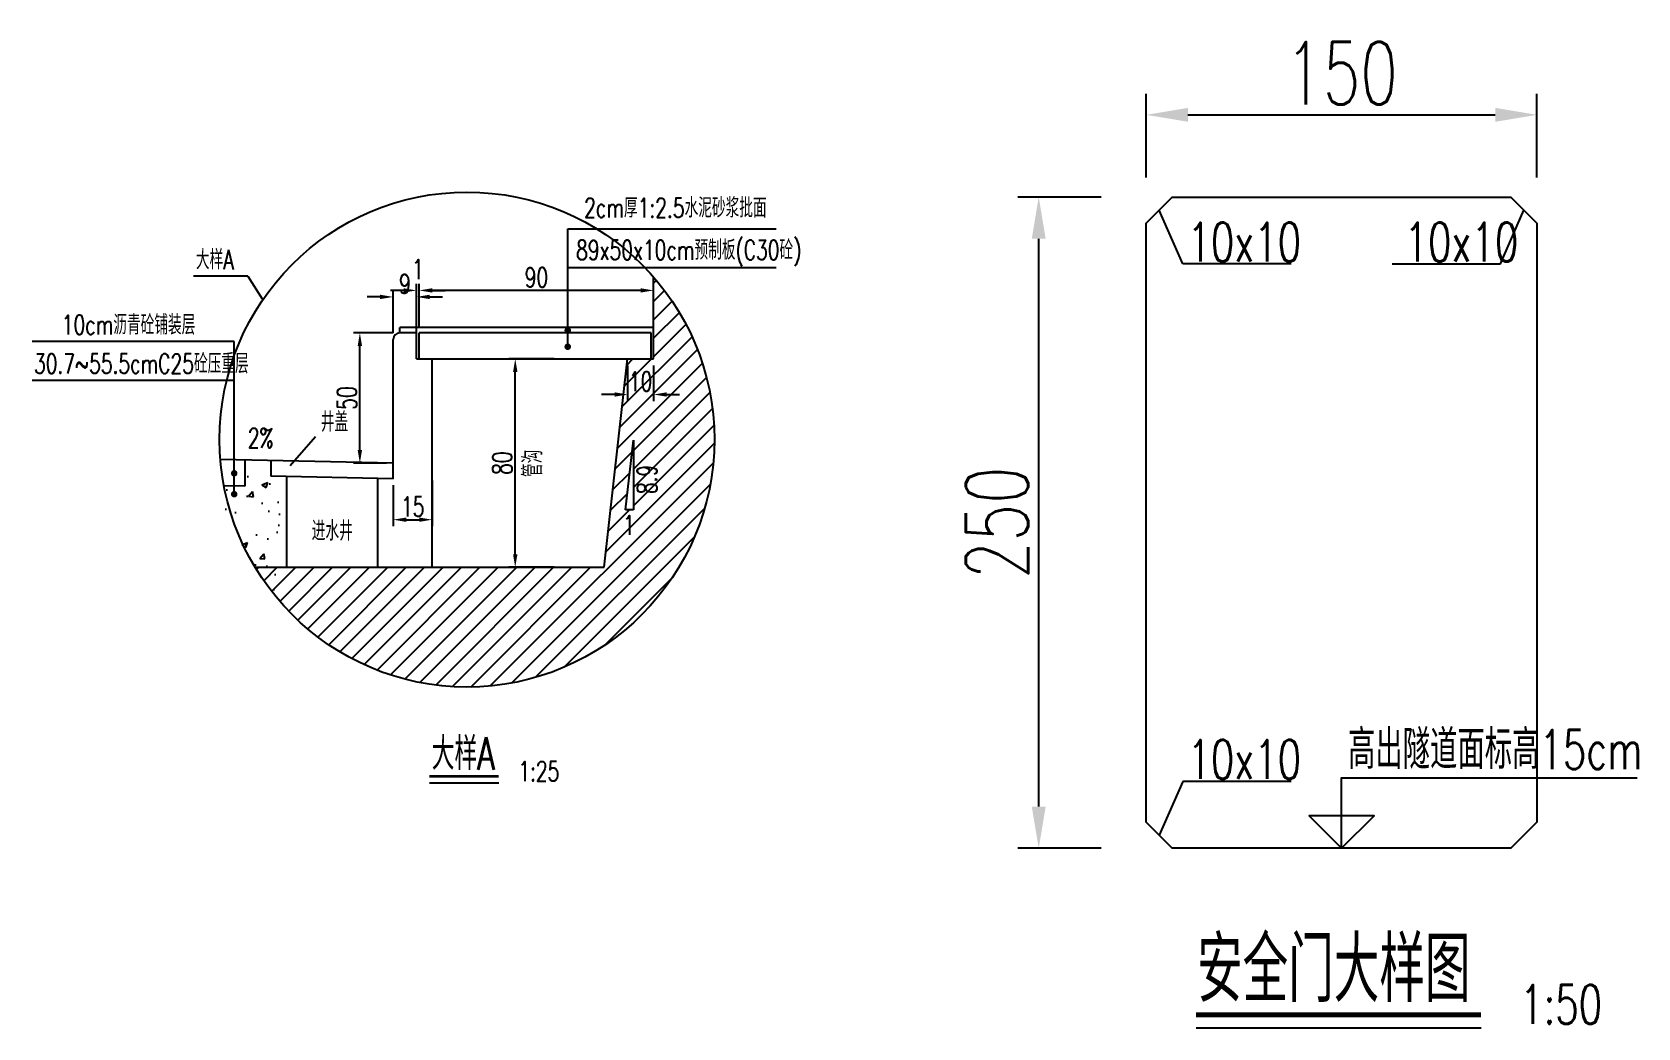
# Model space of a CAD drawing. Header units: millimetres. Extents: x -24222 to 32035, y -74604 to 14337.
# Drawn here: x -5543 to -4927, y 1940 to 2322 of the extents above; entities that cross this region are included whole.
import ezdxf
from ezdxf.enums import TextEntityAlignment as Align

# ---------------------------------------------------------------- set-up
doc = ezdxf.new("R2010")
doc.units = ezdxf.units.MM
doc.header["$LTSCALE"] = 0.25
doc.header["$MEASUREMENT"] = 0
for name, color, linetype in [('填充', 8, 'Continuous'), ('文字', 7, 'Continuous'), ('次轮廓线', 7, 'Continuous'), ('轮廓线', 1, 'Continuous')]:
    doc.layers.add(name, color=color, linetype=linetype)
doc.styles.get("Standard").update_dxf_attribs({"font": 'simplex1.shx', "width": 0.7, "bigfont": 'hztxt.shx'})
doc.dimstyles.new('25', dxfattribs={"dimscale": 2.5, "dimtxt": 3, "dimasz": 2, "dimexe": 1, "dimexo": 1, "dimgap": 0.5, "dimtad": 1, "dimdec": 1, "dimdsep": 46, "dimtxsty": 'Standard', "dimcen": 0.5, "dimadec": 0, "dimazin": 0, "dimtfac": 1, "dimtdec": 1, "dimtofl": 0, "dimtmove": 2, "dimatfit": 3, "dimfxl": 0, "dimtolj": 1, "dimtzin": 0, "dimarcsym": 0})
doc.dimstyles.new('80', dxfattribs={"dimscale": 8, "dimtxt": 3, "dimasz": 2, "dimexe": 1, "dimexo": 1, "dimgap": 0.5, "dimtad": 1, "dimdec": 1, "dimdsep": 46, "dimtxsty": 'Standard', "dimcen": 0.5, "dimadec": 0, "dimazin": 0, "dimtfac": 1, "dimtdec": 1, "dimtofl": 0, "dimtmove": 2, "dimatfit": 3, "dimfxl": 0, "dimtolj": 1, "dimtzin": 0, "dimarcsym": 0})

# ---------------------------------------------------------------- blocks, each defined once
blk = doc.blocks.new('*D22')
at = {"color": 0, "lineweight": -2}
for p, q in [((-5394.69, 2209.36), (-5394.69, 2225.66)), ((-5304.69, 2211.36), (-5304.69, 2225.66)), ((-5309.69, 2223.16), (-5389.69, 2223.16))]:
    blk.add_line(p, q, dxfattribs=at)
at = {"color": 0}
for points in [[(-5389.69, 2223.99), (-5389.69, 2222.32), (-5394.69, 2223.16)], [(-5309.69, 2223.99), (-5309.69, 2222.32), (-5304.69, 2223.16)]]:
    blk.add_solid(points, dxfattribs=at)
at = {"layer": 'Defpoints', "color": 0}
for p in [(-5394.69, 2223.16), (-5304.69, 2208.86), (-5394.69, 2206.86)]:
    blk.add_point(p, dxfattribs=at)
at = {"color": 0, "insert": (-5349.69, 2228.16), "char_height": 7.5, "attachment_point": 5}
blk.add_mtext('\\A1;90', dxfattribs=at)
blk = doc.blocks.new('*D23')
at = {"color": 0, "lineweight": -2}
for p, q in [((-5395.69, 2209.36), (-5395.69, 2225.66)), ((-5394.69, 2209.36), (-5394.69, 2225.66)), ((-5400.69, 2223.16), (-5405.69, 2223.16)), ((-5389.69, 2223.16), (-5384.69, 2223.16))]:
    blk.add_line(p, q, dxfattribs=at)
at = {"color": 0}
for points in [[(-5400.69, 2223.99), (-5400.69, 2222.32), (-5395.69, 2223.16)], [(-5389.69, 2223.99), (-5389.69, 2222.32), (-5394.69, 2223.16)]]:
    blk.add_solid(points, dxfattribs=at)
at = {"layer": 'Defpoints', "color": 0}
for p in [(-5395.69, 2223.16), (-5395.69, 2206.86), (-5394.69, 2206.86)]:
    blk.add_point(p, dxfattribs=at)
at = {"color": 0, "insert": (-5395.19, 2231.28), "char_height": 7.5, "attachment_point": 5}
blk.add_mtext('\\A1;1', dxfattribs=at)
blk = doc.blocks.new('*D24')
at = {"color": 0, "lineweight": -2}
for p, q in [((-5409.69, 2220.66), (-5414.69, 2220.66)), ((-5404.69, 2206.86), (-5404.69, 2223.16)), ((-5395.69, 2206.86), (-5395.69, 2223.16)), ((-5390.69, 2220.66), (-5385.69, 2220.66))]:
    blk.add_line(p, q, dxfattribs=at)
at = {"color": 0}
for points in [[(-5409.69, 2221.49), (-5409.69, 2219.82), (-5404.69, 2220.66)], [(-5390.69, 2221.49), (-5390.69, 2219.82), (-5395.69, 2220.66)]]:
    blk.add_solid(points, dxfattribs=at)
at = {"layer": 'Defpoints', "color": 0}
for p in [(-5404.69, 2220.66), (-5404.69, 2204.36), (-5395.69, 2204.36)]:
    blk.add_point(p, dxfattribs=at)
at = {"color": 0, "insert": (-5400.19, 2225.66), "char_height": 7.5, "attachment_point": 5}
blk.add_mtext('\\A1;9', dxfattribs=at)
blk = doc.blocks.new('*D25')
at = {"color": 0, "lineweight": -2}
for p, q in [((-5314.69, 2194.36), (-5314.69, 2180.7)), ((-5304.69, 2194.36), (-5304.69, 2180.7)), ((-5319.69, 2183.2), (-5324.69, 2183.2)), ((-5299.69, 2183.2), (-5294.69, 2183.2))]:
    blk.add_line(p, q, dxfattribs=at)
at = {"color": 0}
for points in [[(-5319.69, 2184.04), (-5319.69, 2182.37), (-5314.69, 2183.2)], [(-5299.69, 2184.04), (-5299.69, 2182.37), (-5304.69, 2183.2)]]:
    blk.add_solid(points, dxfattribs=at)
at = {"layer": 'Defpoints', "color": 0}
for p in [(-5314.69, 2196.86), (-5304.69, 2196.86), (-5314.69, 2183.2)]:
    blk.add_point(p, dxfattribs=at)
at = {"color": 0, "insert": (-5309.69, 2188.2), "char_height": 7.5, "attachment_point": 5}
blk.add_mtext('\\A1;10', dxfattribs=at)
blk = doc.blocks.new('*D26')
at = {"color": 0, "lineweight": -2}
for p, q in [((-5404.69, 2148.36), (-5404.69, 2132.64)), ((-5389.69, 2150.14), (-5389.69, 2132.64)), ((-5399.69, 2135.14), (-5394.69, 2135.14))]:
    blk.add_line(p, q, dxfattribs=at)
at = {"color": 0}
for points in [[(-5399.69, 2135.97), (-5399.69, 2134.31), (-5404.69, 2135.14)], [(-5394.69, 2135.97), (-5394.69, 2134.31), (-5389.69, 2135.14)]]:
    blk.add_solid(points, dxfattribs=at)
at = {"layer": 'Defpoints', "color": 0}
for p in [(-5389.69, 2196.86), (-5404.69, 2150.86), (-5389.69, 2135.14)]:
    blk.add_point(p, dxfattribs=at)
at = {"color": 0, "insert": (-5397.19, 2140.14), "char_height": 7.5, "attachment_point": 5}
blk.add_mtext('\\A1;15', dxfattribs=at)
blk = doc.blocks.new('*D27')
at = {"color": 0, "lineweight": -2}
for p, q in [((-5342.82, 2196.86), (-5360.32, 2196.86)), ((-5357.82, 2121.86), (-5357.82, 2191.86)), ((-5342.82, 2116.86), (-5360.32, 2116.86))]:
    blk.add_line(p, q, dxfattribs=at)
at = {"color": 0}
for points in [[(-5358.65, 2191.86), (-5356.98, 2191.86), (-5357.82, 2196.86)], [(-5358.65, 2121.86), (-5356.98, 2121.86), (-5357.82, 2116.86)]]:
    blk.add_solid(points, dxfattribs=at)
at = {"layer": 'Defpoints', "color": 0}
for p in [(-5357.82, 2196.86), (-5314.69, 2196.86), (-5323.68, 2116.86)]:
    blk.add_point(p, dxfattribs=at)
at = {"color": 0, "insert": (-5362.82, 2156.86), "char_height": 7.5, "attachment_point": 5, "rotation": 90}
blk.add_mtext('\\A1;80', dxfattribs=at)
blk = doc.blocks.new('*D28')
at = {"color": 0, "lineweight": -2}
for p, q in [((-5404.69, 2206.86), (-5419.97, 2206.86)), ((-5417.47, 2161.86), (-5417.47, 2201.86)), ((-5407.19, 2156.86), (-5419.97, 2156.86))]:
    blk.add_line(p, q, dxfattribs=at)
at = {"color": 0}
for points in [[(-5418.31, 2201.86), (-5416.64, 2201.86), (-5417.47, 2206.86)], [(-5418.31, 2161.86), (-5416.64, 2161.86), (-5417.47, 2156.86)]]:
    blk.add_solid(points, dxfattribs=at)
at = {"layer": 'Defpoints', "color": 0}
for p in [(-5417.47, 2206.86), (-5402.19, 2206.86), (-5404.69, 2156.86)]:
    blk.add_point(p, dxfattribs=at)
at = {"color": 0, "insert": (-5422.47, 2181.86), "char_height": 7.5, "attachment_point": 5, "rotation": 90}
blk.add_mtext('\\A1;50', dxfattribs=at)
blk = doc.blocks.new('*D134')
at = {"color": 0, "lineweight": -2}
for p, q in [((-5132.84, 2259), (-5164.84, 2259)), ((-5156.84, 2025), (-5156.84, 2243)), ((-5132.84, 2009), (-5164.84, 2009))]:
    blk.add_line(p, q, dxfattribs=at)
at = {"color": 0}
for points in [[(-5159.5, 2243), (-5154.17, 2243), (-5156.84, 2259)], [(-5159.5, 2025), (-5154.17, 2025), (-5156.84, 2009)]]:
    blk.add_solid(points, dxfattribs=at)
at = {"layer": 'Defpoints', "color": 0}
for p in [(-5156.84, 2259), (-5040.54, 2259), (-5040.54, 2009)]:
    blk.add_point(p, dxfattribs=at)
at = {"color": 0, "insert": (-5172.84, 2134), "char_height": 24, "attachment_point": 5, "rotation": 90}
blk.add_mtext('\\A1;250', dxfattribs=at)
blk = doc.blocks.new('*D135')
at = {"color": 0, "lineweight": -2}
for p, q in [((-5115.54, 2266.56), (-5115.54, 2298.56)), ((-4965.54, 2266.56), (-4965.54, 2298.56)), ((-5099.54, 2290.56), (-4981.54, 2290.56))]:
    blk.add_line(p, q, dxfattribs=at)
at = {"color": 0}
for points in [[(-5099.54, 2293.23), (-5099.54, 2287.9), (-5115.54, 2290.56)], [(-4981.54, 2293.23), (-4981.54, 2287.9), (-4965.54, 2290.56)]]:
    blk.add_solid(points, dxfattribs=at)
at = {"layer": 'Defpoints', "color": 0}
for p in [(-4965.54, 2290.56), (-5115.54, 2249), (-4965.54, 2249)]:
    blk.add_point(p, dxfattribs=at)
at = {"color": 0, "insert": (-5040.54, 2306.56), "char_height": 24, "attachment_point": 5}
blk.add_mtext('\\A1;150', dxfattribs=at)

msp = doc.modelspace()

# ---------------------------------------------------------------- hatches: boundary and pattern name
at = {"layer": '填充'}
h = msp.add_hatch(dxfattribs=at)
h.set_pattern_fill('ANSI31', color=256, scale=40, style=0)
h.paths.add_polyline_path([(-5281.343, 2165.9, 0.1810198), (-5304.692, 2228.278), (-5304.692, 2196.862), (-5314.692, 2196.862), (-5323.681, 2116.862), (-5457.709, 2116.862, 0.7598907)])
h.paths.add_polyline_path([(-5315.478, 2138.929), (-5312.47, 2165.702), (-5312.47, 2138.929)], flags=16)
h.paths.add_polyline_path([(-5314.279, 2193.83), (-5305.104, 2193.83), (-5305.104, 2182.58), (-5314.279, 2182.58)], flags=24)
h.paths.add_polyline_path([(-5316.672, 2129.251), (-5313.172, 2129.251), (-5313.172, 2137.126), (-5316.672, 2137.126)], flags=24)
h.paths.add_polyline_path([(-5302.759, 2144.076), (-5302.759, 2153.776), (-5311.384, 2153.776), (-5311.384, 2144.076)], flags=24)
h = msp.add_hatch(dxfattribs=at)
h.set_pattern_fill('AR-CONC', color=256, scale=0.125, style=0)
h.set_pattern_definition([(50, (-6665.235, 416.772), (22.77308, -1.99239), [2.38125, -26.19375]), (355, (-6665.235, 416.772), (-4.40535, 23.88208), [1.905, -20.955]), (100.451, (-6663.338, 416.606), (18.36781, 21.88959), [2.02375, -22.26125]), (46.1842, (-6665.235, 423.122), (33.88488, -5.2553), [3.5719, -39.2906]), (96.6356, (-6662.41, 422.684), (29.67553, 30.9282), [3.0356, -33.3919]), (351.184, (-6665.235, 423.122), (29.6756, 30.92814), [2.8575, -31.4325]), (21, (-6662.06, 421.534), (18.95186, -12.78319), [2.38125, -26.19375]), (326, (-6662.06, 421.534), (7.72525, 23.0235), [1.905, -20.955]), (71.4514, (-6660.48, 420.47), (26.67706, 10.24036), [2.02375, -22.26125]), (37.5, (-6665.235, 416.772), (0.386075, 10.56938), [0, -20.701, 0, -21.2725, 0, -21.034375]), (7.5, (-6665.235, 416.772), (8.35246, 12.52257), [0, -12.1285, 0, -20.22475, 0, -8.016875]), (327.5, (-6672.3155, 416.772), (16.948824, -0.716093), [0, -7.9375, 0, -24.765, 0, -32.86125]), (317.5, (-6675.49, 416.772), (18.51615, 3.17831), [0, -10.31875, 0, -16.4465, 0, -23.33625])])
h.paths.add_polyline_path([(-5445.692, 2151.683), (-5451.692, 2151.803), (-5451.692, 2157.804), (-5461.692, 2158.004), (-5461.692, 2149.003), (-5468.351, 2149.136), (-5468.351, 2145.382, -0.4142136), (-5467.889, 2144.92, -1), (-5468.814, 2144.92, -0.4142136), (-5468.351, 2145.382), (-5468.351, 2149.136), (-5472.045, 2149.21, 0.1344953), (-5451.573, 2107.862), (-5445.692, 2107.862)])

# ---------------------------------------------------------------- linework, layer by layer
for p, q in [((-5101.567, 2233.337), (-5110.541, 2253.996)), ((-4979.516, 2233.337), (-4970.541, 2253.996)), ((-5337.672, 2201.544), (-5337.672, 2246.767)), ((-5059.931, 2233.337), (-5101.567, 2233.337)), ((-5021.152, 2233.337), (-4979.516, 2233.337)), ((-5460.544, 2228.618), (-5481.345, 2228.618)), ((-5460.544, 2228.618), (-5454.975, 2219.872)), ((-5101.567, 2034.654), (-5110.541, 2013.996)), ((-5059.931, 2034.654), (-5101.567, 2034.654)), ((-5390.776, 2034.079), (-5364.135, 2034.079)), ((-5096.438, 1940.057), (-4987.019, 1940.057))]:
    msp.add_line(p, q)
at = {"const_width": 1.25}
for points in [[(-5338.297, 2207.805, 1), (-5337.047, 2207.805, 1)], [(-5338.297, 2201.544, 1), (-5337.047, 2201.544, 1)], [(-5466.342, 2152.947, 1), (-5465.092, 2152.947, 1)], [(-5466.342, 2144.92, 1), (-5465.092, 2144.92, 1)]]:
    msp.add_lwpolyline(points, format="xyb", close=True, dxfattribs=at)
for points, const_width in [([(-5390.776, 2036.579), (-5364.135, 2036.579)], 1), ([(-5096.438, 1945.057), (-4987.019, 1945.057)], 2)]:
    msp.add_lwpolyline(points, dxfattribs=dict(const_width=const_width))
msp.add_lwpolyline([(-5040.541, 2008.996), (-5028.041, 2021.496), (-5053.041, 2021.496), (-5040.541, 2008.996), (-5040.541, 2036.093), (-4927.099, 2036.093)])
msp.add_circle((-5376.343, 2165.9), 95)
at = {"layer": '次轮廓线', "ltscale": 100}
for p, q in [((-5337.672, 2246.767), (-5257.695, 2246.767)), ((-5337.672, 2231.929), (-5257.695, 2231.929)), ((-5465.717, 2203.503), (-5543.31, 2203.503)), ((-5465.717, 2144.92), (-5465.717, 2203.503)), ((-5465.717, 2188.602), (-5543.31, 2188.602))]:
    msp.add_line(p, q, dxfattribs=at)
at = {"layer": '次轮廓线'}
for p, q in [((-5304.692, 2196.862), (-5304.692, 2228.278)), ((-5304.692, 2208.862), (-5402.192, 2208.862)), ((-5402.192, 2206.862), (-5402.192, 2208.862)), ((-5323.681, 2116.862), (-5314.692, 2196.862)), ((-5444.27, 2155.947), (-5434.492, 2167.024)), ((-5315.478, 2138.929), (-5312.47, 2165.702)), ((-5312.47, 2165.702), (-5312.47, 2138.929)), ((-5461.692, 2158.003), (-5461.692, 2148.003)), ((-5312.47, 2138.929), (-5315.478, 2138.929)), ((-5457.709, 2116.862), (-5323.681, 2116.862))]:
    msp.add_line(p, q, dxfattribs=at)
at = {"layer": '轮廓线'}
for p, q in [((-5404.692, 2150.863), (-5404.692, 2204.362)), ((-5395.692, 2206.862), (-5402.192, 2206.862)), ((-5395.692, 2196.862), (-5395.692, 2206.862)), ((-5305.692, 2206.862), (-5394.692, 2206.862)), ((-5394.692, 2196.862), (-5394.692, 2206.862)), ((-5305.692, 2196.862), (-5305.692, 2206.862)), ((-5395.692, 2196.862), (-5304.692, 2196.862)), ((-5389.692, 2116.862), (-5389.692, 2196.862)), ((-5404.692, 2156.864), (-5471.03, 2158.191)), ((-5461.692, 2158.003), (-5461.692, 2148.003)), ((-5451.692, 2157.804), (-5451.692, 2151.803)), ((-5404.692, 2150.863), (-5451.692, 2151.803)), ((-5445.692, 2151.683), (-5445.692, 2116.862)), ((-5461.692, 2148.003), (-5469.858, 2148.166)), ((-5410.692, 2150.983), (-5410.692, 2116.862))]:
    msp.add_line(p, q, dxfattribs=at)
msp.add_lwpolyline([(-5115.541, 2018.996), (-5115.541, 2248.996), (-5105.541, 2258.996), (-4975.541, 2258.996), (-4965.541, 2248.996), (-4965.541, 2018.996), (-4975.541, 2008.996), (-5105.541, 2008.996)], close=True, dxfattribs=at)
msp.add_arc((-5402.192, 2204.362), 2.5, 90, 180, dxfattribs=at)

# ---------------------------------------------------------------- texts
at = {"width": 0.7}
for p in [(-5099.73, 2234.196), (-5016.353, 2234.196), (-5099.73, 2035.627)]:
    msp.add_text('10x10', height=15, dxfattribs=at).set_placement(p)
msp.add_text('高出隧道面标高15cm', height=15, dxfattribs=at).set_placement((-4981.541, 2046.928), align=Align.MIDDLE_CENTER)
at = {"layer": '文字', "width": 0.7}
for s, height, p in [('2cm厚1:2.5水泥砂浆批面', 7.5, (-5331.361, 2251.127)), ('大样A', 7.5, (-5480.43, 2231.22)), ('89x50x10cm预制板(C30砼)', 7.5, (-5334.444, 2234.932)), ('10cm沥青砼铺装层', 7.5, (-5531.924, 2206.215)), ('30.7~55.5cmC25砼压重层', 7.5, (-5542.588, 2191.314)), ('井盖', 7.5, (-5432.461, 2168.908)), ('2%', 7.5, (-5460.493, 2162.746)), ('进水井', 7.5, (-5435.938, 2127.089)), ('1', 7.5, (-5316.41, 2129.313)), ('1:25', 7.5, (-5356.635, 2034.829)), ('1:50', 15, (-4972.019, 1941.556))]:
    msp.add_text(s, height=height, dxfattribs=at).set_placement(p)
for s, p in [('管沟', (-5347.407, 2151.514)), ('8.9', (-5303.447, 2144.988))]:
    msp.add_text(s, height=7.5, rotation=90, dxfattribs=at).set_placement(p)
for s, height, p in [('大样A', 12.5, (-5377.764, 2046.017)), ('安全门大样图', 25, (-5043.55, 1963.931))]:
    msp.add_text(s, height=height, dxfattribs=at).set_placement(p, align=Align.MIDDLE)

# ---------------------------------------------------------------- dimensions: what is measured, and where the dimension line sits
for base, p1, p2, dimstyle, picture, middle in [((-4965.541, 2290.563), (-5115.541, 2248.996), (-4965.541, 2248.996), '80', '*D135', (-5040.541, 2306.563)), ((-5395.692, 2223.156), (-5394.692, 2206.862), (-5395.692, 2206.862), '25', '*D23', (-5395.192, 2231.281)), ((-5394.692, 2223.156), (-5304.692, 2208.862), (-5394.692, 2206.862), '25', '*D22', (-5349.692, 2228.156)), ((-5404.692, 2220.656), (-5395.692, 2204.362), (-5404.692, 2204.362), '25', '*D24', (-5400.192, 2225.656)), ((-5389.692, 2135.14), (-5404.692, 2150.863), (-5389.692, 2196.862), '25', '*D26', (-5397.192, 2140.14)), ((-5314.692, 2183.205), (-5304.692, 2196.862), (-5314.692, 2196.862), '25', '*D25', (-5309.692, 2188.205))]:
    dim = msp.add_linear_dim(base=base, p1=p1, p2=p2, dimstyle=dimstyle)
    dim.commit()
    dim.dimension.update_dxf_attribs({"geometry": picture, "text_midpoint": middle})
for base, p1, p2, dimstyle, picture, middle in [((-5156.836, 2258.996), (-5040.541, 2008.996), (-5040.541, 2258.996), '80', '*D134', (-5172.836, 2133.996)), ((-5417.475, 2206.862), (-5404.692, 2156.864), (-5402.192, 2206.862), '25', '*D28', (-5422.475, 2181.863)), ((-5357.815, 2196.862), (-5323.681, 2116.862), (-5314.692, 2196.862), '25', '*D27', (-5362.815, 2156.862))]:
    dim = msp.add_linear_dim(base=base, p1=p1, p2=p2, angle=90, dimstyle=dimstyle)
    dim.commit()
    dim.dimension.update_dxf_attribs({"geometry": picture, "text_midpoint": middle})

doc.saveas('drawing.dxf')
